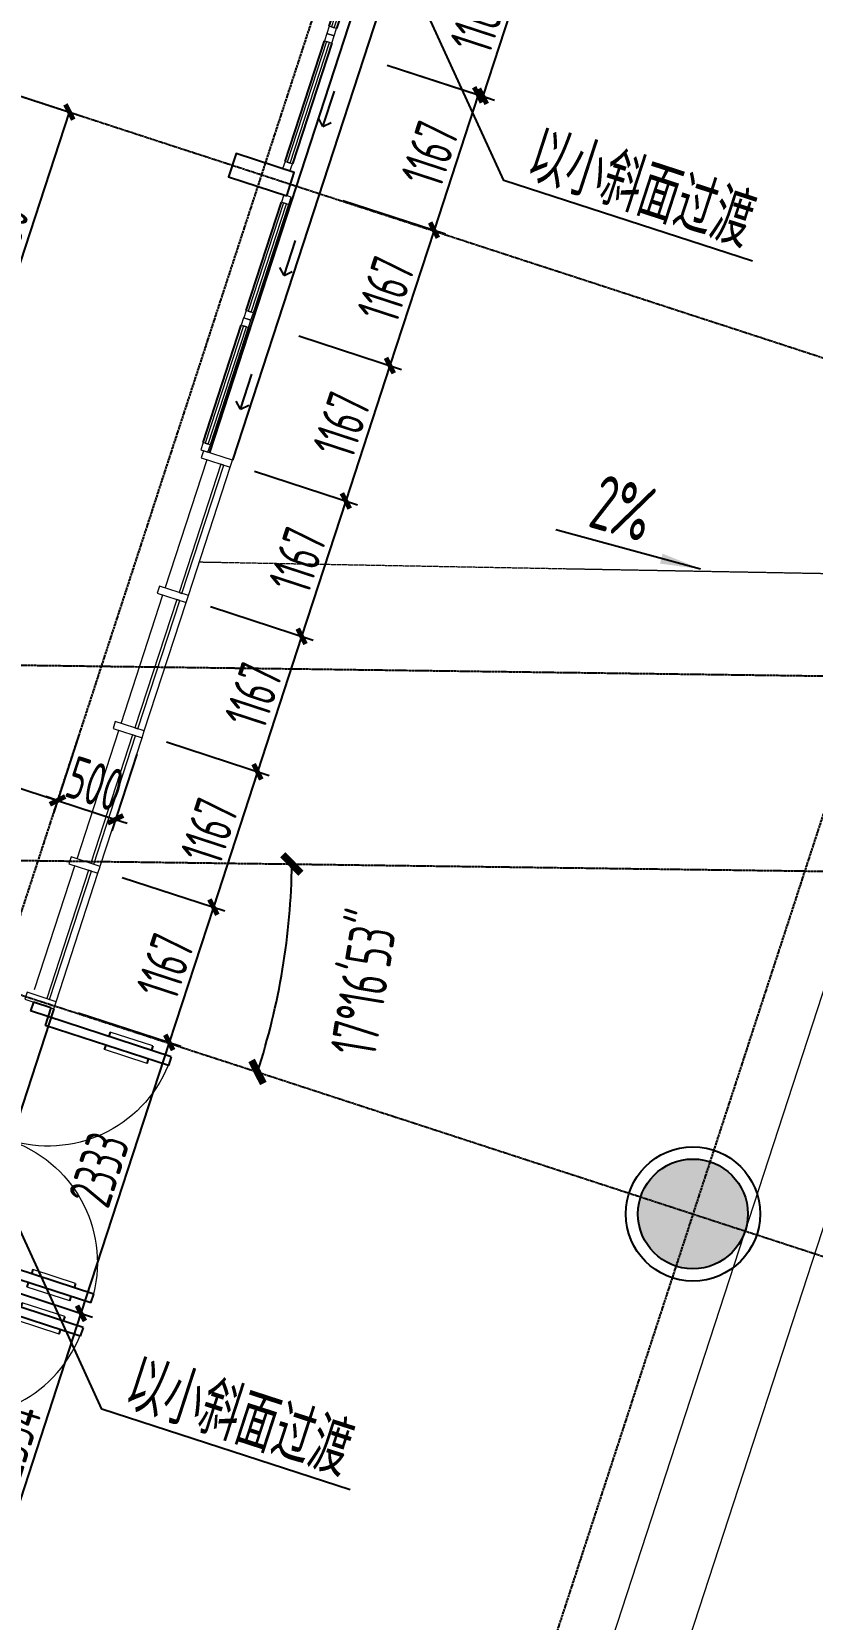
# Model space of a CAD drawing. Header units: millimetres. Extents: x 11639278 to 23698211, y -13072636 to -5537337.
# Drawn here: x 11862744 to 11869139, y -6356857 to -6343850 of the extents above; entities that cross this region are included whole.
import ezdxf
from ezdxf.enums import TextEntityAlignment as Align

# ---------------------------------------------------------------- set-up
doc = ezdxf.new("R2010")
doc.units = ezdxf.units.MM
doc.header["$LTSCALE"] = 10
for name, pattern in [('A2-RG-AXIS$0$CENTER', [2, 1.25, -0.25, 0.25, -0.25]), ('A2-RG-AXIS$0$DOTE', [2.42, 2, -0.2, 0.02, -0.2]), ('A2-RI-F1$0$Overhead 1_16_', [2.579687, 1.5875, -0.992188])]:
    doc.linetypes.add(name, pattern=pattern)
for name, color, linetype in [('A2-RB-F1$0$A-DIMS-100', 1, 'Continuous'), ('A2-RG-AXIS$0$A-DIMS-100', 1, 'Continuous'), ('A2-RG-AXIS$0$A-GRID', 1, 'A2-RG-AXIS$0$CENTER'), ('A2-RI-F1$0$$0$AUDIT_D_120618114340-341', 1, 'Continuous'), ('A2-RI-F1$0$A-COLS-PLAN-C', 7, 'Continuous'), ('A2-RI-F1$0$A-DOOR', 32, 'Continuous'), ('A2-RI-F1$0$A-GLAZ', 140, 'Continuous'), ('A2-RI-F1$0$A-ROOF-EDGE', 2, 'Continuous'), ('A2-RI-F1$0$A-SYMB', 4, 'Continuous'), ('A2-RI-F1$0$A-SYMB-AREA', 4, 'Continuous'), ('A2-RI-F1$0$A-SYMB-NAME', 4, 'Continuous'), ('A2-RI-F1$0$WINDOW_TEXT', 7, 'Continuous'), ('A2-RS-F1$0$A-HATH-GRAY', 8, 'Continuous'), ('A2-RS-F1$0$A-WALL-CONC', 6, 'Continuous')]:
    doc.layers.add(name, color=color, linetype=linetype)
for name, color, linetype, lineweight in [('A2-RI-F1$0$A-DETL-LLIN', 3, 'Continuous', 5), ('A2-RI-F1$0$A-FLOR-OVHD', 8, 'A2-RI-F1$0$Overhead 1_16_', 5), ('A2-RI-F1$0$A-GLAZ-CWMG', 3, 'Continuous', 5)]:
    doc.layers.add(name, color=color, linetype=linetype, lineweight=lineweight)
doc.styles.add('A2-RB-F1$0$XD2008', font='hzs.shx', dxfattribs={"width": 0.7, "bigfont": 'hztxt.shx'})
doc.styles.add('A2-RG-AXIS$0$XD2008', font='hzs.shx', dxfattribs={"width": 0.7, "bigfont": 'hztxt.shx'})
doc.styles.add('A2-RI-F1$0$ECADI', font='hzs.shx', dxfattribs={"width": 0.7, "bigfont": 'hztxt.shx'})
doc.styles.add('A2-RI-F1$0$SIMPLEX', font='simplex.shx', dxfattribs={"width": 0.7})
doc.dimstyles.new('A2-RB-F1$0$XD100$0', dxfattribs={"dimscale": 100, "dimtxt": 3.5, "dimasz": 1, "dimexe": 1, "dimexo": 2, "dimgap": 0.5, "dimtad": 1, "dimdec": 0, "dimdsep": 46, "dimtxsty": 'A2-RB-F1$0$XD2008', "dimblk1": 'A2-RB-F1$0$_ArchTick', "dimblk2": 'A2-RB-F1$0$_ArchTick', "dimsah": 1, "dimcen": 2.5, "dimclrt": 4, "dimaunit": 1, "dimadec": 0, "dimazin": 0, "dimtfac": 1, "dimtdec": 0, "dimtix": 1, "dimtmove": 1, "dimatfit": 3, "dimfxl": 0, "dimtolj": 1, "dimtzin": 0, "dimarcsym": 0})
doc.dimstyles.new('A2-RG-AXIS$0$XD150', dxfattribs={"dimscale": 300, "dimtxt": 2.5, "dimasz": 1.5, "dimexe": 1, "dimexo": 2, "dimgap": 0.5, "dimtad": 1, "dimdec": 0, "dimdsep": 46, "dimtxsty": 'A2-RG-AXIS$0$XD2008', "dimcen": 2.5, "dimclrt": 4, "dimaunit": 1, "dimadec": 3, "dimazin": 0, "dimtfac": 1, "dimtdec": 0, "dimtmove": 2, "dimatfit": 3, "dimfxl": 0, "dimtolj": 1, "dimtzin": 0, "dimarcsym": 0})

# ---------------------------------------------------------------- blocks, each defined once
blk = doc.blocks.new('A2-RS-F1')
at = {"layer": 'A2-RS-F1$0$A-HATH-GRAY', "ltscale": 3}
h = blk.add_hatch(color=256, dxfattribs=at)
h.paths.add_polyline_path([(11844907, -6323396), (11843861, -6323055), (11843582, -6323911), (11844628, -6324252)], flags=17)
h.paths.add_polyline_path([(11860883, -6343275), (11862024, -6343647), (11861714, -6344598), (11860573, -6344226)])
h.paths.add_polyline_path([(11865221, -6329964), (11866362, -6330336), (11866052, -6331287), (11864911, -6330915)])
h.paths.add_polyline_path([(11863052, -6336620), (11864193, -6336992), (11863883, -6337943), (11862742, -6337571)])
edge = h.paths.add_edge_path()
edge.add_arc((11859129, -6350592), 550, 0, 360)
edge = h.paths.add_edge_path()
edge.add_arc((11856959, -6357248), 450, 0, 360)
edge = h.paths.add_edge_path()
edge.add_arc((11853167, -6357589), 450, 0, 360)
edge = h.paths.add_edge_path()
edge.add_arc((11867806, -6323971), 450, 0, 360)
h.paths.add_polyline_path([(11846030, -6316400), (11847076, -6316740), (11846797, -6317596), (11845751, -6317255)])
h.paths.add_polyline_path([(11843861, -6323055), (11844907, -6323396), (11844628, -6324252), (11843582, -6323911)])
h.paths.add_polyline_path([(11855493, -6327057), (11855969, -6327212), (11855814, -6327687), (11855338, -6327532)])
h.paths.add_polyline_path([(11855338, -6327532), (11855814, -6327687), (11855969, -6327212), (11855493, -6327057)])
h.paths.add_polyline_path([(11848985, -6347023), (11849461, -6347178), (11849306, -6347653), (11848830, -6347498)])
h.paths.add_polyline_path([(11848830, -6347498), (11849306, -6347653), (11849461, -6347178), (11848985, -6347023)])
h.paths.add_polyline_path([(11841691, -6329710), (11842737, -6330051), (11842458, -6330907), (11841413, -6330566)])
edge = h.paths.add_edge_path()
edge.add_arc((11835567, -6350275), 550, 0, 360)
h.paths.add_polyline_path([(11837074, -6343877), (11838120, -6344218), (11838399, -6343362), (11837353, -6343021)])
h.paths.add_polyline_path([(11839243, -6337221), (11840289, -6337562), (11840568, -6336707), (11839522, -6336366)])
h.paths.add_polyline_path([(11843582, -6323911), (11844628, -6324252), (11844907, -6323396), (11843861, -6323055)])
edge = h.paths.add_edge_path()
edge.add_arc((11839856, -6353250), 450, 0, 360)
edge = h.paths.add_edge_path()
edge.add_arc((11857823, -6320717), 450, 0, 360)
edge = h.paths.add_edge_path()
edge.add_arc((11856666, -6324265), 500, 0, 360)
h.paths.add_polyline_path([(11855338, -6327532), (11855814, -6327687), (11855969, -6327212), (11855493, -6327057)])
h.paths.add_polyline_path([(11848830, -6347498), (11849306, -6347653), (11849461, -6347178), (11848985, -6347023)])
edge = h.paths.add_edge_path()
edge.add_arc((11848133, -6350444), 500, 0, 360)
edge = h.paths.add_edge_path()
edge.add_arc((11846511, -6355420), 450, 0, 360)
edge = h.paths.add_edge_path()
edge.add_arc((11865992, -6360192), 450, 0, 360)
edge = h.paths.add_edge_path()
edge.add_arc((11868161, -6353536), 450, 0, 360)
edge = h.paths.add_edge_path()
edge.add_arc((11870331, -6346881), 450, 0, 360)
edge = h.paths.add_edge_path()
edge.add_arc((11872500, -6340226), 450, 0, 360)
edge = h.paths.add_edge_path()
edge.add_arc((11874669, -6333570), 450, 0, 360)
edge = h.paths.add_edge_path()
edge.add_arc((11876839, -6326915), 450, 0, 360)
at = {"layer": 'A2-RS-F1$0$A-WALL-CONC'}
blk.add_circle((11868161, -6353536), 450, dxfattribs=at)
blk = doc.blocks.new('A2-RI-F1$0$5erhfh')
at = {"layer": 'A2-RI-F1$0$A-SYMB-AREA', "style": 'A2-RI-F1$0$ECADI', "width": 0.7}
blk.add_attdef('340M2', text='', height=2.5, dxfattribs=at).set_placement((0, 1.25), align=Align.MIDDLE_LEFT)
at = {"layer": 'A2-RI-F1$0$A-SYMB-NAME', "style": 'A2-RI-F1$0$ECADI', "width": 0.7}
blk.add_attdef('CHINESENAME', (-12.29, 3.09), '', height=4.5, dxfattribs=at)
blk = doc.blocks.new('A2-RI-F1$0$CW Operable Unit - Sliding - Inner 1-5395968-Documents - Level 1')
at = {"layer": 'A2-RI-F1$0$A-GLAZ'}
for p, q in [((152, 32), (-152, 32)), ((152, 32), (99, 86)), ((152, 32), (99, -22)), ((-414, -112), (520, -112)), ((520, -175), (-414, -175))]:
    blk.add_line(p, q, dxfattribs=at)
at = {"layer": 'A2-RI-F1$0$A-GLAZ', "lineweight": 20}
for p, q in [((-414, -112), (-477, -112)), ((-477, -112), (-477, -175)), ((-414, -175), (-414, -112)), ((583, -112), (520, -112)), ((520, -112), (520, -175)), ((583, -175), (583, -112)), ((-477, -175), (-414, -175)), ((520, -175), (583, -175))]:
    blk.add_line(p, q, dxfattribs=at)
at = {"layer": 'A2-RI-F1$0$A-GLAZ', "lineweight": 13}
for p, q in [((520, -131), (-414, -131)), ((-414, -131), (-414, -156)), ((-414, -156), (520, -156)), ((520, -156), (520, -131))]:
    blk.add_line(p, q, dxfattribs=at)
blk = doc.blocks.new('A2-RI-F1$0$CW Operable Unit - Sliding Inner 2-5395969-Documents - Level 1')
at = {"layer": 'A2-RI-F1$0$A-GLAZ'}
for p, q in [((152, -43), (99, 11)), ((152, -43), (-152, -43)), ((152, -43), (99, -97)), ((-520, -187), (520, -187)), ((520, -250), (-520, -250))]:
    blk.add_line(p, q, dxfattribs=at)
at = {"layer": 'A2-RI-F1$0$A-GLAZ', "lineweight": 20}
for p, q in [((-520, -187), (-583, -187)), ((-583, -187), (-583, -250)), ((-583, -250), (-520, -250)), ((-520, -250), (-520, -187)), ((583, -187), (520, -187)), ((520, -187), (520, -250)), ((520, -250), (583, -250)), ((583, -250), (583, -187))]:
    blk.add_line(p, q, dxfattribs=at)
at = {"layer": 'A2-RI-F1$0$A-GLAZ', "lineweight": 13}
for p, q in [((520, -206), (-520, -206)), ((-520, -206), (-520, -231)), ((-520, -231), (520, -231)), ((520, -231), (520, -206))]:
    blk.add_line(p, q, dxfattribs=at)
blk = doc.blocks.new('A2-RI-F1$0$System Panel - Glazed-5395978-Documents - Level 1')
at = {"layer": 'A2-RI-F1$0$A-GLAZ', "lineweight": 13}
for p, q in [((553, 44), (-553, 44)), ((-553, 44), (-553, 19)), ((-553, 19), (553, 19)), ((553, 19), (553, 44))]:
    blk.add_line(p, q, dxfattribs=at)
blk = doc.blocks.new('A2-RI-F1$0$Rectangular Mullion - 60mm x 200mm-5341991-Documents - Level 1')
at = {"layer": 'A2-RI-F1$0$A-GLAZ-CWMG', "lineweight": 20}
for p, q in [((-30, 150), (30, 150)), ((-30, -100), (-30, 150)), ((30, 150), (30, -100)), ((30, -100), (-30, -100))]:
    blk.add_line(p, q, dxfattribs=at)
blk = doc.blocks.new('A2-RI-F1$0$Rectangular Mullion - 60mm x 200mm-V8-Documents - Level 1')
at = {"layer": 'A2-RI-F1$0$A-GLAZ-CWMG'}
for p, q in [((91087, -37815), (91087, -36747)), ((91287, -37854), (91287, -36747))]:
    blk.add_line(p, q, dxfattribs=at)
blk = doc.blocks.new('A2-RI-F1$0$System Panel - Glazed-5395999-Documents - Level 1')
at = {"layer": 'A2-RI-F1$0$A-GLAZ', "lineweight": 13}
for p, q in [((553, 44), (-553, 44)), ((-553, 44), (-553, 19)), ((-553, 19), (553, 19)), ((553, 19), (553, 44))]:
    blk.add_line(p, q, dxfattribs=at)
blk = doc.blocks.new('A2-RI-F1$0$Rectangular Mullion - 60mm x 200mm-5341992-Documents - Level 1')
at = {"layer": 'A2-RI-F1$0$A-GLAZ-CWMG', "lineweight": 20}
for p, q in [((-30, 150), (30, 150)), ((-30, -100), (-30, 150)), ((30, 150), (30, -100)), ((30, -100), (-30, -100))]:
    blk.add_line(p, q, dxfattribs=at)
blk = doc.blocks.new('A2-RI-F1$0$System Panel - Glazed-5343063-Documents - Level 1')
at = {"layer": 'A2-RI-F1$0$A-GLAZ', "lineweight": 13}
for p, q in [((553, 44), (-553, 44)), ((-553, 44), (-553, 19)), ((-553, 19), (553, 19)), ((553, 19), (553, 44))]:
    blk.add_line(p, q, dxfattribs=at)
blk = doc.blocks.new('A2-RI-F1$0$CW Operable Unit - Sliding - Inner 1-5395987-Documents - Level 1')
at = {"layer": 'A2-RI-F1$0$A-GLAZ'}
for p, q in [((152, 32), (-152, 32)), ((152, 32), (99, 86)), ((152, 32), (99, -22)), ((-505, -112), (505, -112)), ((505, -175), (-505, -175))]:
    blk.add_line(p, q, dxfattribs=at)
at = {"layer": 'A2-RI-F1$0$A-GLAZ', "lineweight": 20}
for p, q in [((-505, -112), (-568, -112)), ((-568, -112), (-568, -175)), ((-505, -175), (-505, -112)), ((568, -112), (505, -112)), ((505, -112), (505, -175)), ((568, -175), (568, -112)), ((-568, -175), (-505, -175)), ((505, -175), (568, -175))]:
    blk.add_line(p, q, dxfattribs=at)
at = {"layer": 'A2-RI-F1$0$A-GLAZ', "lineweight": 13}
for p, q in [((505, -131), (-505, -131)), ((-505, -131), (-505, -156)), ((-505, -156), (505, -156)), ((505, -156), (505, -131))]:
    blk.add_line(p, q, dxfattribs=at)
blk = doc.blocks.new('A2-RI-F1$0$Rectangular Mullion - 60mm x 200mm-V10-Documents - Level 1')
at = {"layer": 'A2-RI-F1$0$A-GLAZ-CWMG'}
for p, q in [((91087, -34354), (91087, -33247)), ((91287, -34354), (91287, -33247))]:
    blk.add_line(p, q, dxfattribs=at)
blk = doc.blocks.new('A2-RI-F1$0$System Panel - Glazed-5342019-Documents - Level 1')
at = {"layer": 'A2-RI-F1$0$A-GLAZ', "lineweight": 13}
for p, q in [((553, 44), (-553, 44)), ((-553, 44), (-553, 19)), ((-553, 19), (553, 19)), ((553, 19), (553, 44))]:
    blk.add_line(p, q, dxfattribs=at)
blk = doc.blocks.new('A2-RI-F1$0$Rectangular Mullion - 60mm x 200mm-V20-Documents - Level 1')
at = {"layer": 'A2-RI-F1$0$A-GLAZ-CWMG'}
for p, q in [((91087, -36687), (91087, -35581)), ((91287, -36687), (91287, -35581))]:
    blk.add_line(p, q, dxfattribs=at)
blk = doc.blocks.new('A2-RI-F1$0$$DorLib2D$00000011')
for p, q in [((-0.4667, 0.4709), (-0.4667, -0.0625)), ((-0.4667, 0.4709), (-0.4333, 0.4709)), ((-0.4333, 0.4709), (-0.4333, 0.0042)), ((0.4333, 0.4709), (0.4333, 0.0042)), ((0.4667, 0.4709), (0.4333, 0.4709)), ((0.4667, 0.4709), (0.4667, -0.0625)), ((-0.4833, 0.3962), (-0.4667, 0.3962)), ((-0.4167, 0.3962), (-0.4333, 0.3962)), ((0.4167, 0.3962), (0.4333, 0.3962)), ((0.4833, 0.3962), (0.4667, 0.3962)), ((-0.4833, 0.2346), (-0.4667, 0.2346)), ((-0.4167, 0.2346), (-0.4333, 0.2346)), ((0.4167, 0.2346), (0.4333, 0.2346)), ((0.4833, 0.2346), (0.4667, 0.2346)), ((-0.5, 0.0042), (-0.4333, 0.0042)), ((-0.5, 0.0042), (-0.5, -0.0625)), ((0.5, 0.0042), (0.4333, 0.0042)), ((0.5, 0.0042), (0.5, -0.0625)), ((-0.5, -0.0625), (-0.4667, -0.0625)), ((0.5, -0.0625), (0.4667, -0.0625))]:
    blk.add_line(p, q)
at = {"lineweight": 13}
for p, q in [((-0.4833, 0.3962), (-0.4833, 0.2346)), ((-0.4167, 0.3962), (-0.4167, 0.2346)), ((0.4167, 0.3962), (0.4167, 0.2346)), ((0.4833, 0.3962), (0.4833, 0.2346))]:
    blk.add_line(p, q, dxfattribs=at)
for centre, start, end in [((-0.4667, 0.0042), 0, 85.904), ((0.4667, 0.0042), 94.096, 180)]:
    blk.add_arc(centre, 0.4667, start, end, dxfattribs=at)
blk = doc.blocks.new('A2-RI-F1$0$door-doublewing')
at = {"layer": 'A2-RI-F1$0$A-DOOR', "color": 4, "xscale": -0.9999999999999998, "rotation": 180}
blk.add_blockref('A2-RI-F1$0$$DorLib2D$00000011', (0, -0.0291), dxfattribs=at)
at = {"layer": 'A2-RI-F1$0$WINDOW_TEXT', "style": 'A2-RI-F1$0$SIMPLEX', "flags": 9}
blk.add_attdef('A', text='', height=1, dxfattribs=at).set_placement((0, 1.5), align=Align.MIDDLE)
blk = doc.blocks.new('A2-RI-F1')
blk.add_circle((11868161.4, -6353536.2), 550)
at = {"layer": 'A2-RI-F1$0$$0$AUDIT_D_120618114340-341'}
blk.add_line((11868223.8, -6348252.1), (11867038.9, -6347931.5), dxfattribs=at)
at = {"layer": 'A2-RI-F1$0$$0$AUDIT_D_120618114340-341', "extrusion": (0, 0, -1)}
blk.add_solid([(-11867891.3, -6348207.7), (-11867912.7, -6348126.4), (-11868227.6, -6348253)], dxfattribs=at)
at = {"layer": 'A2-RI-F1$0$A-COLS-PLAN-C'}
blk.add_lwpolyline([(11864832.4, -6345193.8), (11864894.4, -6345003.7), (11864419, -6344848.7), (11864357, -6345038.9)], close=True, dxfattribs=at)
at = {"layer": 'A2-RI-F1$0$A-DETL-LLIN'}
for p, q in [((11864898.5, -6366934.6), (11879262.4, -6322866.6)), ((11864514, -6366178.2), (11878506, -6323251.1))]:
    blk.add_line(p, q, dxfattribs=at)
at = {"layer": 'A2-RI-F1$0$A-FLOR-OVHD', "ltscale": 0.3}
blk.add_line((11864117.5, -6348194), (11871959.5, -6348337.9), dxfattribs=at)
at = {"layer": 'A2-RI-F1$0$A-GLAZ-CWMG'}
for p, q in [((11863475.9, -6349516.9), (11863818.9, -6348464.7)), ((11863666.1, -6349578.9), (11864009.1, -6348526.7))]:
    blk.add_line(p, q, dxfattribs=at)
at = {"layer": 'A2-RI-F1$0$A-ROOF-EDGE'}
for p, q in [((11867072.9, -6338481.6), (11864199.1, -6347298.4)), ((11867263.1, -6338543.5), (11864389.2, -6347360.4)), ((11862924.4, -6351854.5), (11861496.8, -6356234.7))]:
    blk.add_line(p, q, dxfattribs=at)
at = {"layer": 'A2-RI-F1$0$A-SYMB'}
for points in [[(11868648, -6345730.7), (11866612.7, -6345069.4), (11865697.5, -6343069.5)], [(11865354, -6355797.7), (11863318.7, -6355136.4), (11862403.5, -6353136.5)]]:
    blk.add_lwpolyline(points, dxfattribs=at)
blk.add_blockref('A2-RS-F1', (0, 0))
ref = blk.add_blockref('A2-RI-F1$0$5erhfh', (11867844.7, -6345725.2), dxfattribs=dict(xscale=100, yscale=100, zscale=100, rotation=342))
ref.add_attrib('CHINESENAME', '以小斜面过渡', (11866771.1, -6345051.7), dxfattribs={"layer": 'A2-RI-F1$0$A-SYMB-NAME', "height": 450, "rotation": 342, "style": 'A2-RI-F1$0$ECADI', "width": 0.7})
ref = blk.add_blockref('A2-RI-F1$0$5erhfh', (11867707.2, -6348386.3), dxfattribs=dict(xscale=99.99999999855896, yscale=99.99999999855896, zscale=99.99999999855896, rotation=343.9141804467033))
ref.add_attrib('CHINESENAME', '2%%%', (11867290, -6347901.5), dxfattribs={"layer": 'A2-RI-F1$0$A-SYMB-NAME', "height": 450, "rotation": 343.91418, "style": 'A2-RI-F1$0$ECADI', "width": 0.7})
ref = blk.add_blockref('A2-RI-F1$0$5erhfh', (11864550.7, -6355792.2), dxfattribs=dict(xscale=100, yscale=100, zscale=100, rotation=342))
ref.add_attrib('CHINESENAME', '以小斜面过渡', (11863477.1, -6355118.7), dxfattribs={"layer": 'A2-RI-F1$0$A-SYMB-NAME', "height": 450, "rotation": 342, "style": 'A2-RI-F1$0$ECADI', "width": 0.7})
at = {"layer": 'A2-RI-F1$0$A-DOOR', "zscale": 2273.50270026241}
for p, xscale, yscale, rotation in [((11862477, -6352904.3), 2273.50270026241, 2273.50270026241, 71.9467479267347), ((11861754.9, -6355123.1), -2273.50270026241, 2273.502700262409, 72.00003098735075)]:
    blk.add_blockref('A2-RI-F1$0$door-doublewing', p, dxfattribs=dict(at, xscale=xscale, yscale=yscale, rotation=rotation))
at = {"layer": 'A2-RI-F1$0$A-GLAZ', "rotation": 251.9467478914332}
for name, p in [('A2-RI-F1$0$CW Operable Unit - Sliding Inner 2-5395969-Documents - Level 1', (11865579.4, -6343386.3)), ('A2-RI-F1$0$CW Operable Unit - Sliding Inner 2-5395969-Documents - Level 1', (11865217.8, -6344495.6)), ('A2-RI-F1$0$CW Operable Unit - Sliding - Inner 1-5395968-Documents - Level 1', (11864827.2, -6345694.1)), ('A2-RI-F1$0$CW Operable Unit - Sliding - Inner 1-5395987-Documents - Level 1', (11864470.3, -6346789.1)), ('A2-RI-F1$0$System Panel - Glazed-5395999-Documents - Level 1', (11864104.1, -6347912.6)), ('A2-RI-F1$0$System Panel - Glazed-5343063-Documents - Level 1', (11863742.5, -6349021.8)), ('A2-RI-F1$0$System Panel - Glazed-5342019-Documents - Level 1', (11863380.9, -6350131.1)), ('A2-RI-F1$0$System Panel - Glazed-5395978-Documents - Level 1', (11863019.4, -6351240.3))]:
    blk.add_blockref(name, p, dxfattribs=at)
at = {"layer": 'A2-RI-F1$0$A-GLAZ-CWMG', "extrusion": (0, 0, -1), "rotation": 288.0532521085668}
for name, p in [('A2-RI-F1$0$Rectangular Mullion - 60mm x 200mm-5341992-Documents - Level 1', (-11864284.8, -6347358)), ('A2-RI-F1$0$Rectangular Mullion - 60mm x 200mm-5341992-Documents - Level 1', (-11863923.3, -6348467.2)), ('A2-RI-F1$0$Rectangular Mullion - 60mm x 200mm-5341992-Documents - Level 1', (-11863561.7, -6349576.4)), ('A2-RI-F1$0$Rectangular Mullion - 60mm x 200mm-5341992-Documents - Level 1', (-11863200.2, -6350685.7)), ('A2-RI-F1$0$Rectangular Mullion - 60mm x 200mm-5341991-Documents - Level 1', (-11862838.6, -6351795))]:
    blk.add_blockref(name, p, dxfattribs=at)
at = {"layer": 'A2-RI-F1$0$A-GLAZ-CWMG', "rotation": 341.9467479425516}
for name in ['A2-RI-F1$0$Rectangular Mullion - 60mm x 200mm-V10-Documents - Level 1', 'A2-RI-F1$0$Rectangular Mullion - 60mm x 200mm-V20-Documents - Level 1', 'A2-RI-F1$0$Rectangular Mullion - 60mm x 200mm-V8-Documents - Level 1']:
    blk.add_blockref(name, (11787881.1, -6287517.1), dxfattribs=at)
blk = doc.blocks.new('A2-RG-AXIS$0$_ArchTick')
at = {"color": 0, "linetype": 'ByBlock', "const_width": 0.4}
blk.add_lwpolyline([(-0.5, -0.5), (0.5, 0.5)], dxfattribs=at)
blk = doc.blocks.new('*D820')
at = {"layer": 'A2-RG-AXIS$0$A-DIMS-100', "color": 0, "lineweight": -2, "ltscale": 3, "transparency": 16777216}
blk.add_arc((11859129, -6350592), 5747, 341.947, 359.2286, dxfattribs=at)
at = {"layer": 'Defpoints', "color": 0, "ltscale": 3, "transparency": 16777216}
for p in [(11834459, -6342551), (11835567, -6350275), (11872705, -6350775), (11864744, -6351816), (11872420, -6354924)]:
    blk.add_point(p, dxfattribs=at)
at = {"layer": 'A2-RG-AXIS$0$A-DIMS-100', "color": 0, "lineweight": -2, "ltscale": 3, "transparency": 16777216, "xscale": 150, "yscale": 150, "zscale": 150}
for p, rotation in [((11864875, -6350669), 89.22855370033292), ((11864593, -6352373), 251.9470404933478)]:
    blk.add_blockref('A2-RG-AXIS$0$_ArchTick', p, dxfattribs=dict(at, rotation=rotation))
at = {"layer": 'A2-RG-AXIS$0$A-DIMS-100', "color": 4, "ltscale": 3, "transparency": 16777216, "insert": (11865469, -6351643), "char_height": 375, "attachment_point": 5, "rotation": 80.5878, "style": 'A2-RG-AXIS$0$XD2008'}
blk.add_mtext('\\A1;17°16\'53"', dxfattribs=at)
blk = doc.blocks.new('A2-RB-F1$0$_ArchTick')
at = {"color": 0, "linetype": 'ByBlock', "const_width": 0.4}
blk.add_lwpolyline([(-0.5, -0.5), (0.5, 0.5)], dxfattribs=at)
blk = doc.blocks.new('*D1612')
at = {"layer": 'A2-RB-F1$0$A-DIMS-100', "color": 0, "lineweight": -2, "transparency": 16777216}
for p, q in [((11860562, -6348777), (11860357, -6349406)), ((11860388, -6349311), (11862955, -6350148)), ((11863129, -6349614), (11862924, -6350243))]:
    blk.add_line(p, q, dxfattribs=at)
at = {"layer": 'Defpoints', "color": 0, "transparency": 16777216}
for p in [(11860624, -6348587), (11863191, -6349424), (11862955, -6350148)]:
    blk.add_point(p, dxfattribs=at)
at = {"layer": 'A2-RB-F1$0$A-DIMS-100', "color": 0, "lineweight": -2, "transparency": 16777216, "xscale": 100, "yscale": 100, "zscale": 100}
for p, rotation in [((11860388, -6349311), 161.9469883693022), ((11862955, -6350148), 341.9469883693022)]:
    blk.add_blockref('A2-RB-F1$0$_ArchTick', p, dxfattribs=dict(at, rotation=rotation))
at = {"layer": 'A2-RB-F1$0$A-DIMS-100', "color": 4, "transparency": 16777216, "insert": (11861741, -6349515), "char_height": 350, "attachment_point": 5, "rotation": 341.947, "style": 'A2-RB-F1$0$XD2008'}
blk.add_mtext('\\A1;2700', dxfattribs=at)
blk = doc.blocks.new('*D1535')
at = {"layer": 'A2-RB-F1$0$A-DIMS-100', "color": 0, "lineweight": -2, "transparency": 16777216}
for p, q in [((11862249, -6344247), (11863147, -6344539)), ((11862323, -6346743), (11863052, -6344508)), ((11861521, -6346481), (11862418, -6346774))]:
    blk.add_line(p, q, dxfattribs=at)
at = {"layer": 'Defpoints', "color": 0, "transparency": 16777216}
for p in [(11862059, -6344185), (11863052, -6344508), (11861330, -6346419)]:
    blk.add_point(p, dxfattribs=at)
at = {"layer": 'A2-RB-F1$0$A-DIMS-100', "color": 0, "lineweight": -2, "transparency": 16777216, "xscale": 100, "yscale": 100, "zscale": 100}
for p, rotation in [((11863052, -6344508), 71.9470404935167), ((11862323, -6346743), 251.9470404935167)]:
    blk.add_blockref('A2-RB-F1$0$_ArchTick', p, dxfattribs=dict(at, rotation=rotation))
at = {"layer": 'A2-RB-F1$0$A-DIMS-100', "color": 4, "transparency": 16777216, "insert": (11862473, -6345556), "char_height": 350, "attachment_point": 5, "rotation": 71.947, "style": 'A2-RB-F1$0$XD2008'}
blk.add_mtext('\\A1;2350', dxfattribs=at)
blk = doc.blocks.new('*D1586')
at = {"layer": 'A2-RB-F1$0$A-DIMS-100', "color": 0, "lineweight": -2, "transparency": 16777216}
for p, q in [((11863129, -6349614), (11862924, -6350243)), ((11863604, -6349769), (11863399, -6350398)), ((11862955, -6350148), (11862860, -6350117)), ((11862955, -6350148), (11863430, -6350303)), ((11863430, -6350303), (11863525, -6350334))]:
    blk.add_line(p, q, dxfattribs=at)
at = {"layer": 'Defpoints', "color": 0, "transparency": 16777216}
for p in [(11863191, -6349424), (11863666, -6349579), (11863430, -6350303)]:
    blk.add_point(p, dxfattribs=at)
at = {"layer": 'A2-RB-F1$0$A-DIMS-100', "color": 0, "lineweight": -2, "transparency": 16777216, "xscale": 100, "yscale": 100, "zscale": 100}
for p, rotation in [((11862955, -6350148), 341.9470404932117), ((11863430, -6350303), 161.9470404932117)]:
    blk.add_blockref('A2-RB-F1$0$_ArchTick', p, dxfattribs=dict(at, rotation=rotation))
at = {"layer": 'A2-RB-F1$0$A-DIMS-100', "color": 4, "transparency": 16777216, "insert": (11863262, -6350011), "char_height": 350, "attachment_point": 5, "rotation": 341.947, "style": 'A2-RB-F1$0$XD2008'}
blk.add_mtext('\\A1;500', dxfattribs=at)
blk = doc.blocks.new('*D894')
at = {"layer": 'A2-RB-F1$0$A-DIMS-100', "color": 0, "lineweight": -2, "transparency": 16777216}
for p, q in [((11866016, -6343014), (11866897, -6343301)), ((11866802, -6343270), (11866440, -6344379)), ((11865655, -6344123), (11866535, -6344410))]:
    blk.add_line(p, q, dxfattribs=at)
at = {"layer": 'Defpoints', "color": 0, "transparency": 16777216}
for p in [(11865826, -6342952), (11865464, -6344061), (11866440, -6344379)]:
    blk.add_point(p, dxfattribs=at)
at = {"layer": 'A2-RB-F1$0$A-DIMS-100', "color": 0, "lineweight": -2, "transparency": 16777216, "xscale": 100, "yscale": 100, "zscale": 100}
for p, rotation in [((11866802, -6343270), 71.94704049338493), ((11866440, -6344379), 251.9470404933849)]:
    blk.add_blockref('A2-RB-F1$0$_ArchTick', p, dxfattribs=dict(at, rotation=rotation))
at = {"layer": 'A2-RB-F1$0$A-DIMS-100', "color": 4, "transparency": 16777216, "insert": (11866407, -6343755), "char_height": 350, "attachment_point": 5, "rotation": 71.947, "style": 'A2-RB-F1$0$XD2008'}
blk.add_mtext('\\A1;1167', dxfattribs=at)
blk = doc.blocks.new('*D895')
at = {"layer": 'A2-RB-F1$0$A-DIMS-100', "color": 0, "lineweight": -2, "transparency": 16777216}
for p, q in [((11865655, -6344123), (11866496, -6344398)), ((11866401, -6344367), (11866040, -6345476)), ((11865293, -6345232), (11866135, -6345507))]:
    blk.add_line(p, q, dxfattribs=at)
at = {"layer": 'Defpoints', "color": 0, "transparency": 16777216}
for p in [(11865464, -6344061), (11865103, -6345170), (11866040, -6345476)]:
    blk.add_point(p, dxfattribs=at)
at = {"layer": 'A2-RB-F1$0$A-DIMS-100', "color": 0, "lineweight": -2, "transparency": 16777216, "xscale": 100, "yscale": 100, "zscale": 100}
for p, rotation in [((11866401, -6344367), 71.94704049328381), ((11866040, -6345476), 251.9470404932838)]:
    blk.add_blockref('A2-RB-F1$0$_ArchTick', p, dxfattribs=dict(at, rotation=rotation))
at = {"layer": 'A2-RB-F1$0$A-DIMS-100', "color": 4, "transparency": 16777216, "insert": (11866006, -6344851), "char_height": 350, "attachment_point": 5, "rotation": 71.947, "style": 'A2-RB-F1$0$XD2008'}
blk.add_mtext('\\A1;1167', dxfattribs=at)
blk = doc.blocks.new('*D896')
at = {"layer": 'A2-RB-F1$0$A-DIMS-100', "color": 0, "lineweight": -2, "transparency": 16777216}
for p, q in [((11865293, -6345232), (11866135, -6345507)), ((11866040, -6345476), (11865678, -6346585)), ((11864932, -6346342), (11865773, -6346616))]:
    blk.add_line(p, q, dxfattribs=at)
at = {"layer": 'Defpoints', "color": 0, "transparency": 16777216}
for p in [(11865103, -6345170), (11864741, -6346280), (11865678, -6346585)]:
    blk.add_point(p, dxfattribs=at)
at = {"layer": 'A2-RB-F1$0$A-DIMS-100', "color": 0, "lineweight": -2, "transparency": 16777216, "xscale": 100, "yscale": 100, "zscale": 100}
for p, rotation in [((11866040, -6345476), 71.94704049338493), ((11865678, -6346585), 251.9470404933849)]:
    blk.add_blockref('A2-RB-F1$0$_ArchTick', p, dxfattribs=dict(at, rotation=rotation))
at = {"layer": 'A2-RB-F1$0$A-DIMS-100', "color": 4, "transparency": 16777216, "insert": (11865645, -6345961), "char_height": 350, "attachment_point": 5, "rotation": 71.947, "style": 'A2-RB-F1$0$XD2008'}
blk.add_mtext('\\A1;1167', dxfattribs=at)
blk = doc.blocks.new('*D897')
at = {"layer": 'A2-RB-F1$0$A-DIMS-100', "color": 0, "lineweight": -2, "transparency": 16777216}
for p, q in [((11864932, -6346342), (11865773, -6346616)), ((11865678, -6346585), (11865317, -6347694)), ((11864570, -6347451), (11865412, -6347725))]:
    blk.add_line(p, q, dxfattribs=at)
at = {"layer": 'Defpoints', "color": 0, "transparency": 16777216}
for p in [(11864741, -6346280), (11864380, -6347389), (11865317, -6347694)]:
    blk.add_point(p, dxfattribs=at)
at = {"layer": 'A2-RB-F1$0$A-DIMS-100', "color": 0, "lineweight": -2, "transparency": 16777216, "xscale": 100, "yscale": 100, "zscale": 100}
for p, rotation in [((11865678, -6346585), 71.94704049337078), ((11865317, -6347694), 251.9470404933707)]:
    blk.add_blockref('A2-RB-F1$0$_ArchTick', p, dxfattribs=dict(at, rotation=rotation))
at = {"layer": 'A2-RB-F1$0$A-DIMS-100', "color": 4, "transparency": 16777216, "insert": (11865283, -6347070), "char_height": 350, "attachment_point": 5, "rotation": 71.947, "style": 'A2-RB-F1$0$XD2008'}
blk.add_mtext('\\A1;1167', dxfattribs=at)
blk = doc.blocks.new('*D898')
at = {"layer": 'A2-RB-F1$0$A-DIMS-100', "color": 0, "lineweight": -2, "transparency": 16777216}
for p, q in [((11864570, -6347451), (11865412, -6347725)), ((11865317, -6347694), (11864955, -6348804)), ((11864208, -6348560), (11865050, -6348835))]:
    blk.add_line(p, q, dxfattribs=at)
at = {"layer": 'Defpoints', "color": 0, "transparency": 16777216}
for p in [(11864380, -6347389), (11864018, -6348498), (11864955, -6348804)]:
    blk.add_point(p, dxfattribs=at)
at = {"layer": 'A2-RB-F1$0$A-DIMS-100', "color": 0, "lineweight": -2, "transparency": 16777216, "xscale": 100, "yscale": 100, "zscale": 100}
for p, rotation in [((11865317, -6347694), 71.94704049336718), ((11864955, -6348804), 251.9470404933672)]:
    blk.add_blockref('A2-RB-F1$0$_ArchTick', p, dxfattribs=dict(at, rotation=rotation))
at = {"layer": 'A2-RB-F1$0$A-DIMS-100', "color": 4, "transparency": 16777216, "insert": (11864922, -6348179), "char_height": 350, "attachment_point": 5, "rotation": 71.947, "style": 'A2-RB-F1$0$XD2008'}
blk.add_mtext('\\A1;1167', dxfattribs=at)
blk = doc.blocks.new('*D899')
at = {"layer": 'A2-RB-F1$0$A-DIMS-100', "color": 0, "lineweight": -2, "transparency": 16777216}
for p, q in [((11864208, -6348560), (11865050, -6348835)), ((11864955, -6348804), (11864593, -6349913)), ((11863847, -6349669), (11864689, -6349944))]:
    blk.add_line(p, q, dxfattribs=at)
at = {"layer": 'Defpoints', "color": 0, "transparency": 16777216}
for p in [(11864018, -6348498), (11863657, -6349607), (11864593, -6349913)]:
    blk.add_point(p, dxfattribs=at)
at = {"layer": 'A2-RB-F1$0$A-DIMS-100', "color": 0, "lineweight": -2, "transparency": 16777216, "xscale": 100, "yscale": 100, "zscale": 100}
for p, rotation in [((11864955, -6348804), 71.94704049338493), ((11864593, -6349913), 251.9470404933849)]:
    blk.add_blockref('A2-RB-F1$0$_ArchTick', p, dxfattribs=dict(at, rotation=rotation))
at = {"layer": 'A2-RB-F1$0$A-DIMS-100', "color": 4, "transparency": 16777216, "insert": (11864560, -6349288), "char_height": 350, "attachment_point": 5, "rotation": 71.947, "style": 'A2-RB-F1$0$XD2008'}
blk.add_mtext('\\A1;1167', dxfattribs=at)
blk = doc.blocks.new('*D900')
at = {"layer": 'A2-RB-F1$0$A-DIMS-100', "color": 0, "lineweight": -2, "transparency": 16777216}
for p, q in [((11863847, -6349669), (11864689, -6349944)), ((11864593, -6349913), (11864232, -6351022)), ((11863485, -6350779), (11864327, -6351053))]:
    blk.add_line(p, q, dxfattribs=at)
at = {"layer": 'Defpoints', "color": 0, "transparency": 16777216}
for p in [(11863657, -6349607), (11863295, -6350717), (11864232, -6351022)]:
    blk.add_point(p, dxfattribs=at)
at = {"layer": 'A2-RB-F1$0$A-DIMS-100', "color": 0, "lineweight": -2, "transparency": 16777216, "xscale": 100, "yscale": 100, "zscale": 100}
for p, rotation in [((11864593, -6349913), 71.94704049329572), ((11864232, -6351022), 251.9470404932957)]:
    blk.add_blockref('A2-RB-F1$0$_ArchTick', p, dxfattribs=dict(at, rotation=rotation))
at = {"layer": 'A2-RB-F1$0$A-DIMS-100', "color": 4, "transparency": 16777216, "insert": (11864199, -6350398), "char_height": 350, "attachment_point": 5, "rotation": 71.947, "style": 'A2-RB-F1$0$XD2008'}
blk.add_mtext('\\A1;1167', dxfattribs=at)
blk = doc.blocks.new('*D901')
at = {"layer": 'A2-RB-F1$0$A-DIMS-100', "color": 0, "lineweight": -2, "transparency": 16777216}
for p, q in [((11863485, -6350779), (11864327, -6351053)), ((11864232, -6351022), (11863870, -6352131)), ((11863124, -6351888), (11863965, -6352162))]:
    blk.add_line(p, q, dxfattribs=at)
at = {"layer": 'Defpoints', "color": 0, "transparency": 16777216}
for p in [(11863295, -6350717), (11862934, -6351826), (11863870, -6352131)]:
    blk.add_point(p, dxfattribs=at)
at = {"layer": 'A2-RB-F1$0$A-DIMS-100', "color": 0, "lineweight": -2, "transparency": 16777216, "xscale": 100, "yscale": 100, "zscale": 100}
for p, rotation in [((11864232, -6351022), 71.94704049331338), ((11863870, -6352131), 251.9470404933134)]:
    blk.add_blockref('A2-RB-F1$0$_ArchTick', p, dxfattribs=dict(at, rotation=rotation))
at = {"layer": 'A2-RB-F1$0$A-DIMS-100', "color": 4, "transparency": 16777216, "insert": (11863837, -6351507), "char_height": 350, "attachment_point": 5, "rotation": 71.947, "style": 'A2-RB-F1$0$XD2008'}
blk.add_mtext('\\A1;1167', dxfattribs=at)
blk = doc.blocks.new('*D902')
at = {"layer": 'A2-RB-F1$0$A-DIMS-100', "color": 0, "lineweight": -2, "transparency": 16777216}
for p, q in [((11863124, -6351888), (11863965, -6352162)), ((11863870, -6352131), (11863147, -6354350)), ((11862401, -6354106), (11863242, -6354381))]:
    blk.add_line(p, q, dxfattribs=at)
at = {"layer": 'Defpoints', "color": 0, "transparency": 16777216}
for p in [(11862934, -6351826), (11862211, -6354044), (11863147, -6354350)]:
    blk.add_point(p, dxfattribs=at)
at = {"layer": 'A2-RB-F1$0$A-DIMS-100', "color": 0, "lineweight": -2, "transparency": 16777216, "xscale": 100, "yscale": 100, "zscale": 100}
for p, rotation in [((11863870, -6352131), 71.94704049333433), ((11863147, -6354350), 251.9470404933343)]:
    blk.add_blockref('A2-RB-F1$0$_ArchTick', p, dxfattribs=dict(at, rotation=rotation))
at = {"layer": 'A2-RB-F1$0$A-DIMS-100', "color": 4, "transparency": 16777216, "insert": (11863295, -6353171), "char_height": 350, "attachment_point": 5, "rotation": 71.947, "style": 'A2-RB-F1$0$XD2008'}
blk.add_mtext('\\A1;2333', dxfattribs=at)
blk = doc.blocks.new('*D903')
at = {"layer": 'A2-RB-F1$0$A-DIMS-100', "color": 0, "lineweight": -2, "transparency": 16777216}
for p, q in [((11862401, -6354106), (11863242, -6354381)), ((11863147, -6354350), (11862424, -6356569)), ((11861678, -6356326), (11862519, -6356600))]:
    blk.add_line(p, q, dxfattribs=at)
at = {"layer": 'Defpoints', "color": 0, "transparency": 16777216}
for p in [(11862211, -6354044), (11861487, -6356264), (11862424, -6356569)]:
    blk.add_point(p, dxfattribs=at)
at = {"layer": 'A2-RB-F1$0$A-DIMS-100', "color": 0, "lineweight": -2, "transparency": 16777216, "xscale": 100, "yscale": 100, "zscale": 100}
for p, rotation in [((11863147, -6354350), 71.95043748444783), ((11862424, -6356569), 251.9504374844478)]:
    blk.add_blockref('A2-RB-F1$0$_ArchTick', p, dxfattribs=dict(at, rotation=rotation))
at = {"layer": 'A2-RB-F1$0$A-DIMS-100', "color": 4, "transparency": 16777216, "insert": (11862572, -6355390), "char_height": 350, "attachment_point": 5, "rotation": 71.9504, "style": 'A2-RB-F1$0$XD2008'}
blk.add_mtext('\\A1;2334', dxfattribs=at)
blk = doc.blocks.new('A2-RG-AXIS')
at = {"layer": 'A2-RG-AXIS$0$A-GRID', "linetype": 'A2-RG-AXIS$0$DOTE'}
for p, q in [((11872673.2, -6320331.8), (11859512.5, -6360709)), ((11878378.1, -6322191.3), (11865217.4, -6362568.5)), ((11836628.7, -6335895.9), (11874589.4, -6348268.9)), ((11834459.4, -6342551.3), (11872420.1, -6354924.3)), ((11835588.6, -6348674.9), (11872727, -6349175.1)), ((11835567, -6350274.8), (11872705.5, -6350774.9))]:
    blk.add_line(p, q, dxfattribs=at)
at = {"layer": 'A2-RG-AXIS$0$A-DIMS-100', "ltscale": 3}
dim = blk.add_angular_dim_2l(base=(11864743.7, -6351815.5), line1=((11834459.4, -6342551.3), (11872420.1, -6354924.3)), line2=((11835567, -6350274.8), (11872705.5, -6350774.9)), dimstyle='A2-RG-AXIS$0$XD150', override={"dimscale": 150, "dimasz": 1, "dimblk": 'A2-RG-AXIS$0$_ArchTick', "dimadec": 4}, dxfattribs=at)
dim.commit()
dim.dimension.update_dxf_attribs({"geometry": '*D820', "text_midpoint": (11865468.5, -6351643)})
blk = doc.blocks.new('A2-RB-F1')
at = {"layer": 'A2-RB-F1$0$A-DIMS-100'}
for p1, p2, distance, picture, middle in [((11865826, -6342952), (11865464.5, -6344061.2), 1026, '*D894', (11866406.9, -6343754.9)), ((11865464.5, -6344061.2), (11865102.9, -6345170.5), 985.2, '*D895', (11866006.5, -6344851.5)), ((11861330.4, -6346419.1), (11862058.7, -6344184.6), -1044.2, '*D1535', (11862473.5, -6345555.7)), ((11865102.9, -6345170.5), (11864741.4, -6346279.7), 985.2, '*D896', (11865644.9, -6345960.7)), ((11864741.4, -6346279.7), (11864379.8, -6347389), 985.2, '*D897', (11865283.4, -6347069.9)), ((11864379.8, -6347389), (11864018.3, -6348498.2), 985.2, '*D898', (11864921.8, -6348179.2)), ((11860623.7, -6348587.3), (11863190.8, -6349424), -761.1, '*D1612', (11861741.1, -6349515.3)), ((11864018.3, -6348498.2), (11863656.7, -6349607.5), 985.2, '*D899', (11864560.3, -6349288.4)), ((11863190.8, -6349424), (11863666.1, -6349578.9), -761.1, '*D1586', (11863262.3, -6350011.1)), ((11863656.7, -6349607.5), (11863295.2, -6350716.7), 985.2, '*D900', (11864198.7, -6350397.7)), ((11863295.2, -6350716.7), (11862933.6, -6351826), 985.2, '*D901', (11863837.2, -6351506.9)), ((11862933.6, -6351826), (11862210.5, -6354044.5), 985.2, '*D902', (11863294.9, -6353170.8)), ((11862210.5, -6354044.5), (11861487.4, -6356263.6), 985.1, '*D903', (11862571.7, -6355389.6))]:
    dim = blk.add_aligned_dim(p1=p1, p2=p2, distance=distance, dimstyle='A2-RB-F1$0$XD100$0', dxfattribs=at)
    dim.commit()
    dim.dimension.update_dxf_attribs({"geometry": picture, "text_midpoint": middle})

msp = doc.modelspace()

# ---------------------------------------------------------------- block references
for name in ['A2-RI-F1', 'A2-RB-F1', 'A2-RG-AXIS']:
    msp.add_blockref(name, (0, 0))

doc.saveas('drawing.dxf')
